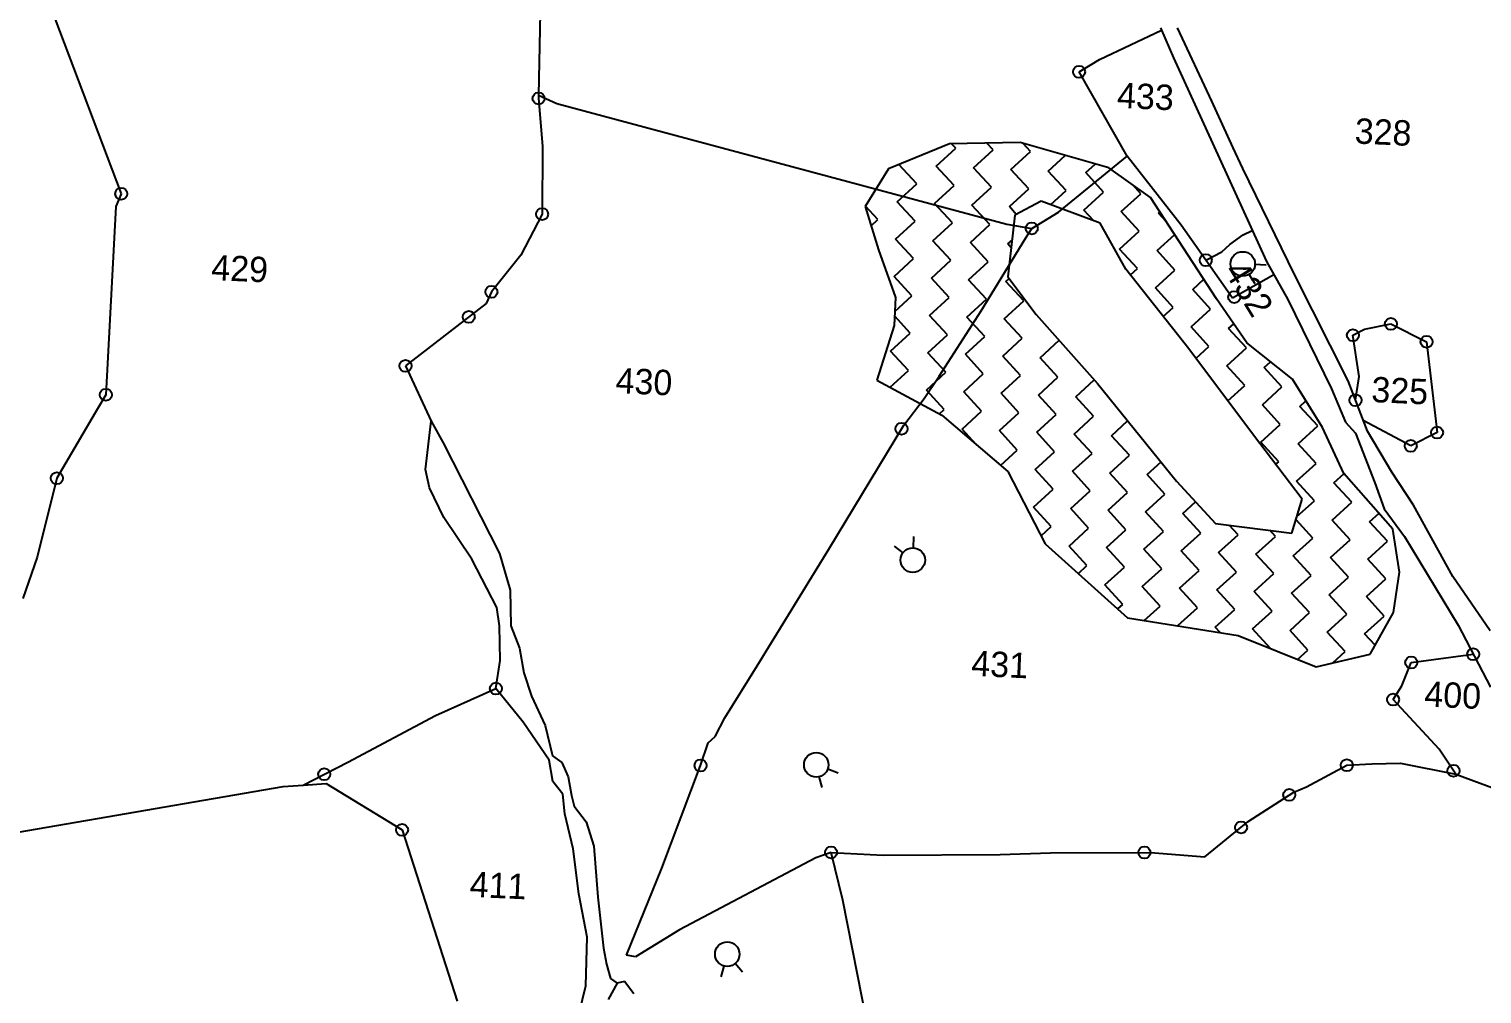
# Model space of a CAD drawing. Header units: metres. Extents: x 325382 to 334163, y 1808984 to 1815491.
# Drawn here: x 326603 to 327634, y 1810021 to 1810706 of the extents above; entities that cross this region are included whole.
import ezdxf

# ---------------------------------------------------------------- set-up
doc = ezdxf.new("R2010")
doc.units = ezdxf.units.M
doc.header["$MEASUREMENT"] = 0
for name, color, linetype in [('POLY_HATCH', 12, 'Continuous'), ('POLY_PARCEL', 6, 'Continuous'), ('POLY_WATER', 4, 'Continuous'), ('TEXT_PARCEL', 7, 'Continuous')]:
    doc.layers.add(name, color=color, linetype=linetype)
doc.styles.add('TEXT_MAP', font='', dxfattribs={"height": 1.8})
doc.styles.get('TEXT_MAP').set_extended_font_data('Kruti Dev 050')

msp = doc.modelspace()

# ---------------------------------------------------------------- linework, layer by layer
for points in [[(327473.2, 1810525.2), (327469, 1810532)], [(327481.1, 1810538.5), (327473.1, 1810538.9)], [(327230.6, 1810345.7), (327230.4, 1810337.7)], [(327216.8, 1810339), (327223.1, 1810334.2)], [(327177.2, 1810177.6), (327169.8, 1810180.5)], [(327165.7, 1810167.4), (327163.7, 1810175.2)], [(327094.1, 1810032.9), (327096.2, 1810040.6)], [(327109.1, 1810036.2), (327104, 1810042.4)]]:
    msp.add_lwpolyline(points)
for centre, radius in [((327348.2, 1810675.9), 4.26), ((326964.4, 1810657), 4.26), ((326668, 1810589.3), 4.26), ((326966.9, 1810574.8), 4.26), ((327314.6, 1810564.7), 4.26), ((327438.2, 1810542.1), 4.26), ((327464.4, 1810539.4), 8.72), ((326930.9, 1810519.6), 4.26), ((327458.4, 1810515.9), 4.26), ((326914.8, 1810501.8), 4.26), ((327569.7, 1810496.8), 4.26), ((327542.7, 1810488.7), 4.26), ((327595, 1810484.1), 4.26), ((326869.9, 1810467), 4.26), ((326657.1, 1810446.5), 4.26), ((327544.5, 1810442.6), 4.26), ((327222.1, 1810422.3), 4.26), ((327602.4, 1810419.6), 4.26), ((327583.7, 1810410.1), 4.26), ((326622.3, 1810387.2), 4.26), ((327230.1, 1810329), 8.72), ((327628.1, 1810262.1), 4.26), ((327584.1, 1810256.3), 4.26), ((326934.1, 1810237.7), 4.26), ((327571.2, 1810229.9), 4.26), ((327161.6, 1810183.6), 8.72), ((326812.2, 1810176.9), 4.26), ((327079.4, 1810183.1), 4.26), ((327538.3, 1810183.3), 4.26), ((327614.1, 1810179.4), 4.26), ((327497.5, 1810162.2), 4.26), ((326867.4, 1810137.3), 4.26), ((327463.2, 1810139.1), 4.26), ((327172.1, 1810121.4), 4.26), ((327394.6, 1810121.3), 4.26), ((327098.4, 1810049.1), 8.72)]:
    msp.add_circle(centre, radius)
at = {"layer": 'POLY_HATCH'}
for p, q in [((327256.1, 1810624.7), (327212.8, 1810606.9)), ((327306.4, 1810625.6), (327256.1, 1810624.7)), ((327369.4, 1810607.6), (327306.4, 1810625.6)), ((327212.8, 1810606.9), (327196.4, 1810580.3)), ((327398.9, 1810586.5), (327369.4, 1810607.6)), ((327321.2, 1810583.9), (327302.6, 1810574.1)), ((327363.1, 1810568.4), (327321.2, 1810583.9)), ((327445.9, 1810514.6), (327398.9, 1810586.5)), ((327196.4, 1810580.3), (327205.7, 1810549.5)), ((327302.6, 1810574.1), (327297.6, 1810530.3)), ((327381.5, 1810535.7), (327363.1, 1810568.4)), ((327205.7, 1810549.5), (327217.9, 1810515.5)), ((327297.6, 1810530.3), (327317.7, 1810503.5)), ((327426.1, 1810479), (327381.5, 1810535.7)), ((327217.9, 1810515.5), (327217, 1810495.8)), ((327467.4, 1810483.3), (327445.9, 1810514.6)), ((327317.7, 1810503.5), (327361.2, 1810454.5)), ((327217, 1810495.8), (327204.6, 1810456.9)), ((327472.1, 1810417.7), (327426.1, 1810479)), ((327499.7, 1810457.5), (327467.4, 1810483.3)), ((327521, 1810423.2), (327499.7, 1810457.5)), ((327204.6, 1810456.9), (327250.7, 1810432.1)), ((327361.2, 1810454.5), (327417.4, 1810385.2)), ((327250.7, 1810432.1), (327297.6, 1810392)), ((327506.6, 1810372.2), (327472.1, 1810417.7)), ((327536.3, 1810390.6), (327521, 1810423.2)), ((327297.6, 1810392), (327324.2, 1810340.7)), ((327571, 1810351.1), (327536.3, 1810390.6)), ((327417.4, 1810385.2), (327445, 1810355.1)), ((327499.4, 1810348.2), (327506.6, 1810372.2)), ((327445, 1810355.1), (327499.4, 1810348.2)), ((327575.8, 1810320.5), (327571, 1810351.1)), ((327324.2, 1810340.7), (327382.7, 1810288)), ((327571.4, 1810291.8), (327575.8, 1810320.5)), ((327382.7, 1810288), (327461.2, 1810275.4)), ((327554.9, 1810262.2), (327571.4, 1810291.8)), ((327461.2, 1810275.4), (327516.5, 1810253.2)), ((327516.5, 1810253.2), (327554.9, 1810262.2))]:
    msp.add_line(p, q, dxfattribs=at)
at = {"layer": 'POLY_HATCH', "linetype": 'Continuous'}
for p, q in [((327260.6, 1810621.6), (327257.7, 1810624.8)), ((327287.1, 1810620.4), (327282.8, 1810625.2)), ((327313.7, 1810619.3), (327308.5, 1810625)), ((327246.8, 1810608.9), (327260.6, 1810621.6)), ((327273.3, 1810607.8), (327287.1, 1810620.4)), ((327299.8, 1810606.6), (327313.7, 1810619.3)), ((327326.3, 1810605.4), (327338.4, 1810616.4)), ((327232.9, 1810596.3), (327220.3, 1810610)), ((327259.5, 1810595.1), (327246.8, 1810608.9)), ((327286, 1810593.9), (327273.3, 1810607.8)), ((327312.5, 1810592.8), (327299.8, 1810606.6)), ((327339, 1810591.6), (327326.3, 1810605.4)), ((327352.9, 1810604.3), (327359.6, 1810610.4)), ((327365.5, 1810590.4), (327352.9, 1810604.3)), ((327219.1, 1810583.6), (327232.9, 1810596.3)), ((327245.6, 1810582.4), (327259.5, 1810595.1)), ((327272.1, 1810581.2), (327286, 1810593.9)), ((327298.7, 1810580.1), (327312.5, 1810592.8)), ((327392.1, 1810589.2), (327386.3, 1810595.6)), ((327231.8, 1810569.7), (327219.1, 1810583.6)), ((327258.3, 1810568.6), (327245.6, 1810582.4)), ((327327.9, 1810581.4), (327339, 1810591.6)), ((327351.7, 1810577.7), (327365.5, 1810590.4)), ((327378.2, 1810576.6), (327392.1, 1810589.2)), ((327205.2, 1810570.9), (327196.5, 1810580.5)), ((327284.8, 1810567.4), (327272.1, 1810581.2)), ((327303.6, 1810574.6), (327298.7, 1810580.1)), ((327358.8, 1810570), (327351.7, 1810577.7)), ((327390.9, 1810562.7), (327378.2, 1810576.6)), ((327404.7, 1810575.4), (327405.7, 1810576.2)), ((327409.8, 1810569.8), (327404.7, 1810575.4)), ((327200.5, 1810566.6), (327205.2, 1810570.9)), ((327217.9, 1810557.1), (327231.8, 1810569.7)), ((327244.4, 1810555.9), (327258.3, 1810568.6)), ((327271, 1810554.7), (327284.8, 1810567.4)), ((327377, 1810550), (327390.9, 1810562.7)), ((327230.6, 1810543.2), (327217.9, 1810557.1)), ((327257.1, 1810542.1), (327244.4, 1810555.9)), ((327283.6, 1810540.9), (327271, 1810554.7)), ((327297.5, 1810553.6), (327300.6, 1810556.4)), ((327299.9, 1810550.9), (327297.5, 1810553.6)), ((327403.6, 1810548.9), (327416.1, 1810560.3)), ((327216.8, 1810530.5), (327230.6, 1810543.2)), ((327243.3, 1810529.4), (327257.1, 1810542.1)), ((327269.8, 1810528.2), (327283.6, 1810540.9)), ((327389.7, 1810536.2), (327377, 1810550)), ((327416.2, 1810535), (327403.6, 1810548.9)), ((327229.4, 1810516.7), (327216.8, 1810530.5)), ((327384.7, 1810531.6), (327389.7, 1810536.2)), ((327402.4, 1810522.4), (327416.2, 1810535)), ((327255.9, 1810515.5), (327243.3, 1810529.4)), ((327282.5, 1810514.4), (327269.8, 1810528.2)), ((327296.3, 1810527), (327298.5, 1810529)), ((327309, 1810513.2), (327296.3, 1810527)), ((327415.1, 1810508.5), (327402.4, 1810522.4)), ((327428.9, 1810521.2), (327436.9, 1810528.5)), ((327441.6, 1810507.3), (327428.9, 1810521.2)), ((327217.4, 1810505.7), (327229.4, 1810516.7)), ((327242.1, 1810502.9), (327255.9, 1810515.5)), ((327268.6, 1810501.7), (327282.5, 1810514.4)), ((327295.1, 1810500.5), (327309, 1810513.2)), ((327228.3, 1810490.2), (327217.3, 1810502.2)), ((327254.8, 1810489), (327242.1, 1810502.9)), ((327281.3, 1810487.8), (327268.6, 1810501.7)), ((327307.8, 1810486.7), (327295.1, 1810500.5)), ((327408, 1810502), (327415.1, 1810508.5)), ((327427.8, 1810494.7), (327441.6, 1810507.3)), ((327214.4, 1810477.5), (327228.3, 1810490.2)), ((327240.9, 1810476.3), (327254.8, 1810489)), ((327440.4, 1810480.8), (327427.8, 1810494.7)), ((327454.3, 1810493.5), (327458, 1810496.9)), ((327467, 1810479.7), (327454.3, 1810493.5)), ((327267.5, 1810475.2), (327281.3, 1810487.8)), ((327294, 1810474), (327307.8, 1810486.7)), ((327320.5, 1810472.8), (327334, 1810485.2)), ((327431.1, 1810472.3), (327440.4, 1810480.8)), ((327453.1, 1810467), (327467, 1810479.7)), ((327227.1, 1810463.7), (327214.4, 1810477.5)), ((327253.6, 1810462.5), (327240.9, 1810476.3)), ((327280.1, 1810461.3), (327267.5, 1810475.2)), ((327306.7, 1810460.1), (327294, 1810474)), ((327333.2, 1810459), (327320.5, 1810472.8)), ((327479.6, 1810465.8), (327484.1, 1810469.9)), ((327214.1, 1810451.8), (327227.1, 1810463.7)), ((327239.8, 1810449.8), (327253.6, 1810462.5)), ((327266.3, 1810448.6), (327280.1, 1810461.3)), ((327292.8, 1810447.5), (327306.7, 1810460.1)), ((327319.3, 1810446.3), (327333.2, 1810459)), ((327465.8, 1810453.1), (327453.1, 1810467)), ((327492.3, 1810452), (327479.6, 1810465.8)), ((327252.4, 1810436), (327239.8, 1810449.8)), ((327279, 1810434.8), (327266.3, 1810448.6)), ((327305.5, 1810433.6), (327292.8, 1810447.5)), ((327345.8, 1810445.1), (327358.9, 1810457.1)), ((327453.8, 1810442.1), (327465.8, 1810453.1)), ((327478.5, 1810439.3), (327492.3, 1810452)), ((327332, 1810432.5), (327319.3, 1810446.3)), ((327358.5, 1810431.3), (327345.8, 1810445.1)), ((327491.1, 1810425.4), (327478.5, 1810439.3)), ((327505, 1810438.1), (327509.3, 1810442.1)), ((327517.7, 1810424.3), (327505, 1810438.1)), ((327249.1, 1810432.9), (327252.4, 1810436)), ((327265.1, 1810422.1), (327279, 1810434.8)), ((327291.6, 1810421), (327305.5, 1810433.6)), ((327318.2, 1810419.8), (327332, 1810432.5)), ((327344.7, 1810418.6), (327358.5, 1810431.3)), ((327371.2, 1810417.4), (327382.7, 1810428)), ((327275.1, 1810411.2), (327265.1, 1810422.1)), ((327304.3, 1810407.1), (327291.6, 1810421)), ((327330.8, 1810405.9), (327318.2, 1810419.8)), ((327357.4, 1810404.8), (327344.7, 1810418.6)), ((327383.9, 1810403.6), (327371.2, 1810417.4)), ((327477.3, 1810412.8), (327491.1, 1810425.4)), ((327503.8, 1810411.6), (327517.7, 1810424.3)), ((327292.5, 1810396.3), (327304.3, 1810407.1)), ((327317, 1810393.3), (327330.8, 1810405.9)), ((327490, 1810398.9), (327477.3, 1810412.8)), ((327516.5, 1810397.7), (327503.8, 1810411.6)), ((327343.5, 1810392.1), (327357.4, 1810404.8)), ((327370, 1810390.9), (327383.9, 1810403.6)), ((327396.6, 1810389.8), (327406.4, 1810398.8)), ((327487.8, 1810396.9), (327490, 1810398.9)), ((327502.6, 1810385.1), (327516.5, 1810397.7)), ((327329.7, 1810379.4), (327317, 1810393.3)), ((327356.2, 1810378.2), (327343.5, 1810392.1)), ((327382.7, 1810377.1), (327370, 1810390.9)), ((327409.2, 1810375.9), (327396.6, 1810389.8)), ((327529.2, 1810383.9), (327536.4, 1810390.5)), ((327315.8, 1810366.7), (327329.7, 1810379.4)), ((327342.3, 1810365.6), (327356.2, 1810378.2)), ((327368.9, 1810364.4), (327382.7, 1810377.1)), ((327395.4, 1810363.2), (327409.2, 1810375.9)), ((327515.3, 1810371.2), (327502.6, 1810385.1)), ((327541.8, 1810370.1), (327529.2, 1810383.9)), ((327328.5, 1810352.9), (327315.8, 1810366.7)), ((327355, 1810351.7), (327342.3, 1810365.6)), ((327421.9, 1810362.1), (327431, 1810370.4)), ((327502.9, 1810359.9), (327515.3, 1810371.2)), ((327528, 1810357.4), (327541.8, 1810370.1)), ((327381.5, 1810350.6), (327368.9, 1810364.4)), ((327408.1, 1810349.4), (327395.4, 1810363.2)), ((327434.6, 1810348.2), (327421.9, 1810362.1)), ((327514.1, 1810344.7), (327502.3, 1810357.7)), ((327540.7, 1810343.5), (327528, 1810357.4)), ((327554.5, 1810356.2), (327561.2, 1810362.3)), ((327567.2, 1810342.4), (327554.5, 1810356.2)), ((327321.3, 1810346.3), (327328.5, 1810352.9)), ((327341.2, 1810339), (327355, 1810351.7)), ((327367.7, 1810337.9), (327381.5, 1810350.6)), ((327394.2, 1810336.7), (327408.1, 1810349.4)), ((327420.7, 1810335.5), (327434.6, 1810348.2)), ((327447.3, 1810334.4), (327461.1, 1810347)), ((327461.1, 1810347), (327454.8, 1810353.9)), ((327473.8, 1810333.2), (327487.6, 1810345.9)), ((327487.6, 1810345.9), (327483.7, 1810350.2)), ((327500.3, 1810332), (327514.1, 1810344.7)), ((327353.8, 1810325.2), (327341.2, 1810339)), ((327380.4, 1810324), (327367.7, 1810337.9)), ((327406.9, 1810322.9), (327394.2, 1810336.7)), ((327433.4, 1810321.7), (327420.7, 1810335.5)), ((327459.9, 1810320.5), (327447.3, 1810334.4)), ((327526.8, 1810330.9), (327540.7, 1810343.5)), ((327553.3, 1810329.7), (327567.2, 1810342.4)), ((327347.7, 1810319.6), (327353.8, 1810325.2)), ((327366.5, 1810311.4), (327380.4, 1810324)), ((327486.5, 1810319.4), (327473.8, 1810333.2)), ((327513, 1810318.2), (327500.3, 1810332)), ((327539.5, 1810317), (327526.8, 1810330.9)), ((327566, 1810315.8), (327553.3, 1810329.7)), ((327393, 1810310.2), (327406.9, 1810322.9)), ((327419.6, 1810309), (327433.4, 1810321.7)), ((327446.1, 1810307.8), (327459.9, 1810320.5)), ((327472.6, 1810306.7), (327486.5, 1810319.4)), ((327499.1, 1810305.5), (327513, 1810318.2)), ((327525.7, 1810304.3), (327539.5, 1810317)), ((327552.2, 1810303.2), (327566, 1810315.8)), ((327379.2, 1810297.5), (327366.5, 1810311.4)), ((327405.7, 1810296.3), (327393, 1810310.2)), ((327432.2, 1810295.2), (327419.6, 1810309)), ((327458.8, 1810294), (327446.1, 1810307.8)), ((327485.3, 1810292.8), (327472.6, 1810306.7)), ((327511.8, 1810291.7), (327499.1, 1810305.5)), ((327538.3, 1810290.5), (327525.7, 1810304.3)), ((327564.8, 1810289.3), (327552.2, 1810303.2)), ((327375.7, 1810294.3), (327379.2, 1810297.5)), ((327394.5, 1810286.1), (327405.7, 1810296.3)), ((327418.4, 1810282.5), (327432.2, 1810295.2)), ((327444.9, 1810281.3), (327458.8, 1810294)), ((327471.4, 1810280.2), (327485.3, 1810292.8)), ((327418.6, 1810282.3), (327418.4, 1810282.5)), ((327498, 1810279), (327511.8, 1810291.7)), ((327524.5, 1810277.8), (327538.3, 1810290.5)), ((327551, 1810276.6), (327564.8, 1810289.3)), ((327448.4, 1810277.5), (327444.9, 1810281.3)), ((327484.1, 1810266.3), (327471.4, 1810280.2)), ((327510.6, 1810265.1), (327498, 1810279)), ((327537.2, 1810264), (327524.5, 1810277.8)), ((327558.5, 1810268.5), (327551, 1810276.6)), ((327484.1, 1810266.3), (327484.1, 1810266.3)), ((327503.4, 1810258.5), (327510.6, 1810265.1)), ((327528.5, 1810256), (327537.2, 1810264))]:
    msp.add_line(p, q, dxfattribs=at)
at = {"layer": 'POLY_PARCEL'}
for p, q in [((326966.7, 1810785.1), (326964.4, 1810659.4)), ((326620.9, 1810713.7), (326668, 1810589.3)), ((327362.6, 1810684.6), (327406.8, 1810705.5)), ((327348.2, 1810675.9), (327362.6, 1810684.6)), ((327382.4, 1810615.9), (327348.2, 1810675.9)), ((326964.4, 1810659.4), (326964.4, 1810657)), ((326964.4, 1810659.4), (326977.3, 1810653.4)), ((326964.4, 1810657), (326967.2, 1810623.1)), ((326977.3, 1810653.4), (327071.8, 1810628)), ((326967.2, 1810623.1), (326966.9, 1810574.8)), ((327071.8, 1810628), (327207, 1810591.9)), ((327333.7, 1810576.1), (327382.4, 1810615.9)), ((327420.6, 1810566.9), (327382.4, 1810615.9)), ((327207, 1810591.9), (327297, 1810567.6)), ((326668, 1810589.3), (326664.2, 1810580.2)), ((326664.2, 1810580.2), (326657.1, 1810446.5)), ((326966.9, 1810574.8), (326951.8, 1810545.7)), ((327314.6, 1810564.7), (327333.7, 1810576.1)), ((327297, 1810567.6), (327314.6, 1810564.7)), ((327310.5, 1810557.9), (327314.6, 1810564.7)), ((327438.2, 1810542.1), (327420.6, 1810566.9)), ((327464.8, 1810560), (327471.2, 1810563.1)), ((327278.7, 1810506.2), (327310.5, 1810557.9)), ((327449.5, 1810547.9), (327455.2, 1810553.3)), ((327455.2, 1810553.3), (327464.8, 1810560)), ((326951.8, 1810545.7), (326930.9, 1810519.6)), ((327438.2, 1810542.1), (327449.5, 1810547.9)), ((327457.2, 1810515.2), (327438.2, 1810542.1)), ((327486.5, 1810531.7), (327457.2, 1810515.2)), ((326930.9, 1810519.6), (326927.1, 1810511.4)), ((326927.1, 1810511.4), (326869.9, 1810467)), ((327248.9, 1810459.8), (327278.7, 1810506.2)), ((327542.7, 1810488.7), (327551, 1810493.1)), ((327547.1, 1810459.5), (327542.7, 1810488.7)), ((327551, 1810493.1), (327569.7, 1810496.8)), ((327569.7, 1810496.8), (327595, 1810484.1)), ((327595, 1810484.1), (327602.4, 1810419.6)), ((326869.9, 1810467), (326888, 1810427.8)), ((327238.1, 1810443.9), (327248.9, 1810459.8)), ((327544.5, 1810442.6), (327547.1, 1810459.5)), ((326657.1, 1810446.5), (326651.2, 1810436.4)), ((327223.7, 1810424.8), (327238.1, 1810443.9)), ((326651.2, 1810436.4), (326622.3, 1810387.2)), ((327583.7, 1810410.1), (327550, 1810428.3)), ((327170.4, 1810336.7), (327223.7, 1810424.8)), ((327602.4, 1810419.6), (327583.7, 1810410.1)), ((326622.3, 1810387.2), (326608.3, 1810331.2)), ((327119.6, 1810253.9), (327170.4, 1810336.7)), ((326608.3, 1810331.2), (326598.2, 1810301.8)), ((327584.1, 1810256.3), (327628.1, 1810262.1)), ((327096.6, 1810217), (327119.6, 1810253.9)), ((327577.3, 1810239.8), (327584.1, 1810256.3)), ((326891.2, 1810218.7), (326934.1, 1810237.7)), ((327571.2, 1810229.9), (327577.3, 1810239.8)), ((327603.9, 1810194.8), (327571.2, 1810229.9)), ((326828.9, 1810185.5), (326891.2, 1810218.7)), ((327089.8, 1810203.8), (327096.6, 1810217)), ((327084.9, 1810199.2), (327089.8, 1810203.8)), ((327079.4, 1810183.1), (327084.9, 1810199.2)), ((327615.7, 1810176.9), (327603.9, 1810194.8)), ((326797.3, 1810169.1), (326828.9, 1810185.5)), ((327051.8, 1810110.2), (327079.4, 1810183.1)), ((327509.6, 1810167.9), (327538.3, 1810183.3)), ((327538.3, 1810183.3), (327556.1, 1810184.3)), ((327556.1, 1810184.3), (327576.4, 1810184.7)), ((327576.4, 1810184.7), (327615.7, 1810176.9)), ((326783.1, 1810168.1), (326797.3, 1810169.1)), ((326797.3, 1810169.1), (326813.5, 1810170.3)), ((326813.5, 1810170.3), (326867.4, 1810137.3)), ((327615.7, 1810176.9), (327650.4, 1810164.2)), ((326594.8, 1810135.8), (326783.1, 1810168.1)), ((327468.4, 1810143.4), (327500.6, 1810164.2)), ((327500.6, 1810164.2), (327509.6, 1810167.9)), ((327437.5, 1810118.2), (327468.4, 1810143.4)), ((326867.4, 1810137.3), (326906.6, 1810015.7)), ((327161.2, 1810117.5), (327064.5, 1810066.4)), ((327172.1, 1810121.4), (327161.2, 1810117.5)), ((327172.1, 1810121.4), (327209.2, 1810119.3)), ((327180.4, 1810087.4), (327172.1, 1810121.4)), ((327209.2, 1810119.3), (327292.1, 1810119.9)), ((327292.1, 1810119.9), (327328, 1810121.1)), ((327328, 1810121.1), (327399, 1810121.3)), ((327399, 1810121.3), (327437.5, 1810118.2)), ((327026.9, 1810048.4), (327051.8, 1810110.2)), ((327197.7, 1809999.8), (327180.4, 1810087.4)), ((327064.5, 1810066.4), (327033.2, 1810047.2)), ((327033.2, 1810047.2), (327026.9, 1810048.4)), ((327025.5, 1810029.6), (327020.3, 1810028.5)), ((327032.1, 1810020.8), (327025.5, 1810029.6))]:
    msp.add_line(p, q, dxfattribs=at)
at = {"layer": 'POLY_WATER'}
for p, q in [((327406, 1810707.2), (327415.3, 1810685.9)), ((327442.5, 1810655), (327418.2, 1810707.1)), ((327415.3, 1810685.9), (327442.9, 1810625.2)), ((327457.6, 1810622), (327442.5, 1810655)), ((327442.9, 1810625.2), (327481.2, 1810541.2)), ((327464.4, 1810607.1), (327457.6, 1810622)), ((327501.2, 1810532), (327464.4, 1810607.1)), ((327481.2, 1810541.2), (327496.4, 1810514.1)), ((327539.3, 1810456.4), (327501.2, 1810532)), ((327496.4, 1810514.1), (327527.4, 1810450.6)), ((327527.4, 1810450.6), (327537.3, 1810427.1)), ((327553, 1810420.6), (327539.3, 1810456.4)), ((326884.1, 1810393.3), (326888, 1810427.8)), ((326888, 1810427.8), (326896.6, 1810412.3)), ((327537.3, 1810427.1), (327544.4, 1810419.1)), ((327544.4, 1810419.1), (327558.3, 1810383.9)), ((327570.2, 1810391.6), (327553, 1810420.6)), ((326896.6, 1810412.3), (326936.7, 1810333.7)), ((326886.9, 1810380.4), (326884.1, 1810393.3)), ((327585.7, 1810368.1), (327570.2, 1810391.6)), ((326897.1, 1810359.4), (326886.9, 1810380.4)), ((327558.3, 1810383.9), (327564.9, 1810365.5)), ((327564.9, 1810365.5), (327579.3, 1810345.7)), ((327613.6, 1810317.3), (327585.7, 1810368.1)), ((326917.1, 1810329.8), (326897.1, 1810359.4)), ((327579.3, 1810345.7), (327617.4, 1810282.9)), ((326934.8, 1810295.3), (326917.1, 1810329.8)), ((326936.7, 1810333.7), (326944.2, 1810307.7)), ((327640.2, 1810278.8), (327613.6, 1810317.3)), ((326944.2, 1810307.7), (326944.7, 1810282.3)), ((326936.6, 1810282.3), (326934.8, 1810295.3)), ((326937.2, 1810257.7), (326936.6, 1810282.3)), ((326944.7, 1810282.3), (326950.8, 1810266.5)), ((327617.4, 1810282.9), (327640.3, 1810238.7)), ((326950.8, 1810266.5), (326954, 1810248.9)), ((326934.1, 1810237.7), (326937.2, 1810257.7)), ((326954, 1810248.9), (326959.3, 1810232.4)), ((326953.5, 1810213.9), (326934.1, 1810237.7)), ((326959.3, 1810232.4), (326969.1, 1810211.5)), ((326971.9, 1810187), (326953.5, 1810213.9)), ((326969.1, 1810211.5), (326974.3, 1810190)), ((326974.3, 1810190), (326980.9, 1810185.2)), ((326974.5, 1810171.8), (326971.9, 1810187)), ((326980.9, 1810185.2), (326985.3, 1810175.1)), ((326981.6, 1810162.8), (326974.5, 1810171.8)), ((326985.3, 1810175.1), (326987.8, 1810161.9)), ((326983, 1810148.8), (326981.6, 1810162.8)), ((326987.8, 1810161.9), (326989.7, 1810154.2)), ((326989, 1810124), (326983, 1810148.8)), ((326989.7, 1810154.2), (326998.1, 1810143.2)), ((326998.1, 1810143.2), (327003.6, 1810125.7)), ((326992.9, 1810091.9), (326989, 1810124)), ((327003.6, 1810125.7), (327006.5, 1810089.6)), ((326999, 1810061.2), (326992.9, 1810091.9)), ((327006.5, 1810089.6), (327010.6, 1810053.4)), ((326998, 1810026.7), (326999, 1810061.2)), ((327010.6, 1810053.4), (327012.6, 1810042.1)), ((327012.6, 1810042.1), (327015.4, 1810031.9)), ((326993.3, 1810007.1), (326998, 1810026.7)), ((327020.3, 1810028.5), (327013.9, 1810017)), ((327015.4, 1810031.9), (327020.3, 1810028.5))]:
    msp.add_line(p, q, dxfattribs=at)

# ---------------------------------------------------------------- texts
at = {"layer": 'TEXT_PARCEL', "style": 'TEXT_MAP'}
for s, rotation, p in [('433', 357.4749, (327374.9, 1810650.3)), ('328', 357.4749, (327543.7, 1810625)), ('429', 357.4749, (326731.7, 1810528)), ('432', 301.5354, (327450.6, 1810534.4)), ('430', 357.4749, (327018.8, 1810447.7)), ('325', 357.4749, (327555.5, 1810441.3)), ('431', 357.4749, (327271.4, 1810246.8)), ('400', 357.4749, (327593.1, 1810225)), ('411', 357.4749, (326915.2, 1810089.8))]:
    msp.add_text(s, height=18.02, rotation=rotation, dxfattribs=at).set_placement(p)

doc.saveas('drawing.dxf')
